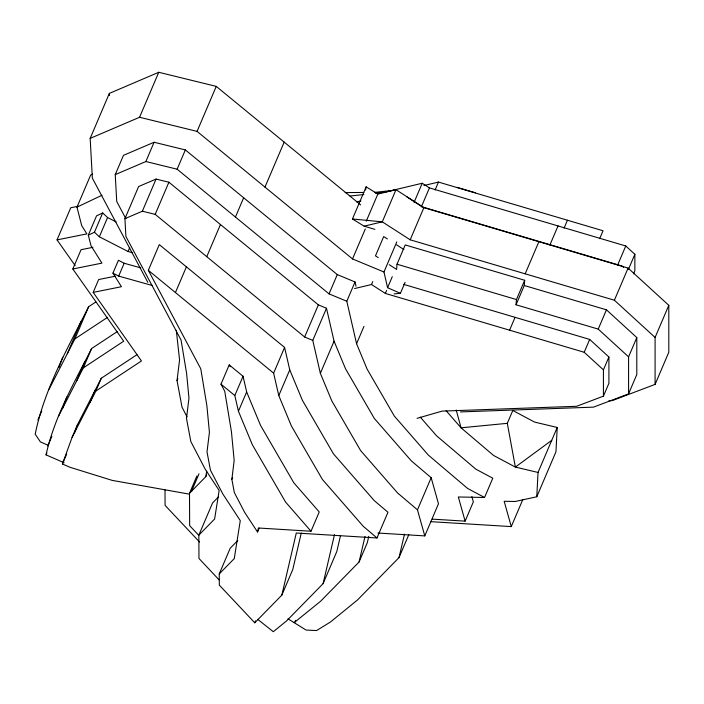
<?xml version="1.0" encoding="UTF-8"?>
<svg xmlns="http://www.w3.org/2000/svg" width="704" height="704" viewBox="0 0 704 704"><rect width="100%" height="100%" fill="white"/><g stroke="black" fill="none" stroke-linecap="round" stroke-linejoin="round"><path stroke-width="1.06" d="M417.041 418.343L442.13 411.118L576.664 406.287L603.425 396.158L603.425 369.855L608.907 356.998L589.688 339.416L403.462 284.31M608.907 356.998L608.907 383.302L603.425 396.158M460.434 411.919L593.49 407.141L628.575 393.853L628.575 356.858L636.803 337.577L606.452 309.822L524.269 285.498L524.674 280.28L405.231 244.939L397.003 264.22L396.598 269.438L389.25 264.713M375.61 193.257L384.146 192.324L422.233 183.251L429.44 187.889L625.768 245.986L634.858 254.294L634.858 270.855L633.574 273.865M636.803 337.577L636.794 374.572L628.575 393.853M608.969 400.726L612.269 400.611L655.09 384.393L655.09 337.454L668.8 305.316L628.1 268.092L423.887 207.662L396 189.71L377.846 194.04L366.15 186.842L352.449 218.979L364.135 226.169L374.871 229.346M668.8 305.316L668.8 352.255L655.09 384.393M430.505 521.646L511.271 526.601L504.17 501.283L515.196 501.494L536.782 496.76L538.032 472.454L557.225 427.46L534.556 422.083L512.794 410.476L507.311 423.333L515.363 467.078L538.032 472.454M557.225 427.46L555.966 451.774L536.782 496.76M628.575 356.858L598.224 329.102L516.041 304.779L516.454 299.561L524.674 280.28M186.982 416.724L182.019 407.185L177.03 380.547L179.564 359.885L176.299 330.308M231.854 479.336L234.168 460.451L231.44 431.746L224.734 391.222L220.986 384.182L229.205 364.901L243.047 376.262L246.655 391.952L260.55 425.41L293.858 482.847L319.238 511.958L311.018 531.238L258.438 528.009L257.514 531.986L244.596 512.274L234.318 492.501L231.854 479.336L232.681 477.409M198.695 535.251L189.658 525.642L189.49 493.319L205.823 476.652L206.677 471.249M365.587 190.027L366.15 186.842M95.867 301.963L88.607 306.759C67.936 347.714 44.378 388.784 35.2 434.192L40.41 441.901L48.409 445.386M64.152 462.757L46.05 454.881C54.375 416.988 74.175 382.818 91.59 348.559L117.26 331.61M281.838 595.153L296.287 533.016L376.992 537.962L387.957 512.248L374.229 500.597L333.414 453.798L302.394 400.312L289.758 369.873L284.592 347.424L159.298 244.605L148.333 270.318L200.772 368.79L206.879 405.715L209.414 432.326L207.011 451.889L210.434 470.14L222.816 493.962L240.275 520.608L234.265 558.606L219.243 573.936L219.305 585.103L254.76 622.794L281.838 595.153L292.802 569.439L301.277 533.016M257.84 619.432L273.284 631.717L286.757 620.752L323.092 583.66L334.479 534.688M340.516 535.559L336.802 551.522L323.092 583.66M294.158 622.653L320.619 601.234L359.075 561.986L364.998 536.527M368.782 536.334L367.303 542.705L359.075 561.986M287.98 618.834L306.117 630.071L316.571 630.546L330.343 622.09L357.562 599.914L399.027 557.594L404.492 534.125M59.013 367.418L62.718 357.218M62.656 408.241L66.748 396.977M189.218 494.12L112.121 480.366L69.96 467.262L62.427 463.989L72.107 437.307L77.59 424.45L101.306 378.224L136.902 354.728M74.615 432.661L77.59 424.45M147.822 282.348L92.356 178.138L90.165 138.389L109.349 93.394L158.761 72.283L216.251 86.381L360.659 204.882M75.134 265.584L57.042 239.888L70.743 207.75L78.206 206.254M57.042 239.888L86.882 233.886L81.699 225.623L76.974 207.143L90.684 175.006L92.602 174.09M58.52 416.258L83.362 367.84L123.702 341.202L72.829 268.99L81.057 249.709L92.91 247.324M72.829 268.99L101.922 263.129L91.027 245.775L88.308 235.154L96.536 215.873L102.678 212.951L107.58 217.518L116.186 221.927M90.165 138.389L139.568 117.269L158.761 72.283M125.91 218.75L116.723 201.476L115.245 174.618L123.473 155.338L154.088 142.252L185.346 149.917L337.278 274.595L355.027 281.97L356.004 286.22M88.308 235.154L94.45 232.232L102.678 212.951M132.194 252.657L128.04 251.495L99.361 236.799L107.58 217.518M115.245 174.618L145.869 161.533L154.088 142.252M37.91 419.954L41.765 410.916M72.107 437.307L95.823 391.081L141.46 360.95L93.174 292.389L98.657 279.541L115.412 276.17M67.285 353.734L80.995 321.596M219.067 579.832L198.968 558.466L198.845 535.11L214.623 519.006L219.146 490.45L205.198 469.172L190.81 441.487L186.49 418.405L188.962 398.209L186.622 373.586L181.078 340.085L125.91 236.456L124.925 218.662L138.635 186.525L156.068 179.071L168.898 182.222L318.358 304.867L326.489 308.246L334.066 341.185L345.514 368.755L374.343 418.475L411.25 460.786L431.174 477.708L438.486 503.774L424.785 535.902L377.942 533.034M49.007 389.356L74.906 338.888L88.607 306.759M93.174 292.389L121.44 286.704L112.939 273.152L118.422 260.295L124.177 263.243L140.835 267.907M124.925 218.662L142.358 211.209L156.068 179.071M128.04 251.495L129.686 247.641M112.939 273.152L118.694 276.1L124.177 263.243M47.749 445.958L51.867 436.313M76.604 381.014L84.832 361.733M46.05 454.881L46.878 452.954M83.362 367.84L91.59 348.559M424.785 535.902L417.472 509.846L397.54 492.923L360.642 450.613L331.804 400.893L320.355 373.322L312.778 340.384L304.647 337.005L155.188 214.359L168.898 182.222M420.314 417.164L436.621 435.855L475.86 469.181L492.782 478.201L484.554 497.482L467.632 488.462L428.393 455.136L394.372 416.134L367.145 369.186L356.576 343.728L346.799 301.25L329.058 293.876L177.126 169.198L185.346 149.917M405.117 282.286L400.409 293.33L387.578 287.707L383.962 271.999L352.519 258.94L197.067 131.375L216.251 86.381M62.427 463.989L66.651 454.098M89.989 402.459L95.471 389.602M95.823 391.081L101.306 378.224M175.437 292.556L186.402 266.851M206.756 256.67L220.458 224.532M235.435 217.052L243.654 197.771M177.03 380.547L177.857 378.62M264.977 187.106L284.17 142.111M189.49 493.319L196.891 475.966M191.611 491.154L199.012 473.801M311.018 531.238L285.63 502.128L252.322 444.69L238.427 411.233L234.819 395.542L243.047 376.262M205.823 476.652L206.642 474.716M238.427 411.233L246.655 391.952M198.845 535.11L212.555 502.973L218.566 496.839M376.992 537.962L363.264 526.302L322.441 479.503L291.43 426.026L278.784 395.578L273.627 373.138L284.592 347.424M278.784 395.578L289.758 369.873M304.647 337.005L318.358 304.867M329.058 293.876L337.278 274.595M312.778 340.384L326.489 308.246M366.282 221.153L377.846 194.04M352.519 258.94L365.314 228.95M219.243 573.936L230.208 548.231L237.714 540.566M346.799 301.25L355.027 281.97M396 189.71L382.29 221.848L364.135 226.169M320.355 373.322L334.066 341.185M257.514 531.986L259.16 528.123M354.543 288.561L371.51 284.522L372.768 281.556M383.962 271.999L396.81 241.877M414.093 202.33L422.233 183.251M356.576 343.728L363.977 326.374M421.309 206.967L429.44 187.889M387.578 287.707L392.286 276.663M603.425 369.855L584.206 352.273L385.352 293.427L386.61 290.462M655.09 337.454L614.39 300.221L410.186 239.8L423.887 207.662M435.09 189.983L438.469 182.072L603.046 230.771L599.676 238.682M254.76 622.794L255.605 620.814M294.844 622.23L295.662 620.303M417.472 509.846L431.174 477.708M399.027 557.594L408.839 534.6M525.175 273.821L538.886 241.692M516.041 304.779L524.269 285.498M509.582 330.194L515.064 317.337M549.903 245.018L558.034 225.94M564.071 228.149L567.442 220.238M432.3 519.13L465.124 521.145L473.343 501.864L471.874 496.61M617.628 265.065L625.768 245.986M584.206 352.273L589.688 339.416M511.271 526.601L522.79 499.611M598.224 329.102L606.452 309.822M614.39 300.221L628.1 268.092M628.434 269.359L634.858 254.294M551.742 440.317L515.363 467.078L493.601 455.47L461.041 427.812L446.081 410.661M74.906 338.888L107.58 317.31M76.974 207.143L102.001 195.254M423.931 185.53L438.469 182.072M356.743 201.881L360.923 200.948M374.783 192.368L395.27 190.133M349.985 196.046L363.862 194.533M507.311 423.333L461.041 427.812L456.218 410.001M394.099 293.902L400.409 293.33M345.154 192.606L363.81 192.456M484.554 497.482L458.339 496.98L465.124 521.145M352.449 218.979L382.29 221.848L410.186 239.8M139.568 117.269L197.067 131.375M145.869 161.533L177.126 169.198M142.358 211.209L155.188 214.359M118.694 276.1L152.002 285.419M457.151 187.37L475.332 192.755M397.003 264.22L516.454 299.561M406.754 196.838L422.497 206.967L622.072 266.024L623.647 267.476M387.376 238.929L383.698 236.562L375.478 255.842L378.233 257.62M396.554 244.834L403.902 249.568M371.51 284.522L385.352 293.427M148.333 270.318L273.627 373.138M220.986 384.182L234.819 395.542M94.45 232.232L99.361 236.799M199.575 542.027L165.088 505.384L165.009 489.984M229.205 364.901L230.146 366.661M109.349 93.394L109.472 95.55"/></g></svg>
